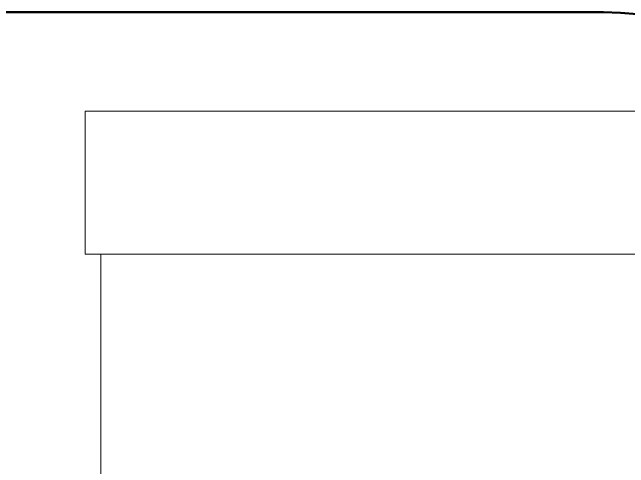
# Model space of a CAD drawing. Header units: millimetres. Extents: x -54677 to 188015, y -4000 to 32873.
# Drawn here: x 182724.5 to 183148.9, y 32117.9 to 32431.5 of the extents above; entities that cross this region are included whole.
import ezdxf

# ---------------------------------------------------------------- set-up
doc = ezdxf.new("R2010")
doc.units = ezdxf.units.MM
doc.header["$MEASUREMENT"] = 0
doc.layers.add('2D Layer_Pen_No__87', color=8, linetype='Continuous', lineweight=20)
doc.layers.add('New_2D Layer_Pen_No__87', color=8, linetype='Continuous', lineweight=20)
doc.layers.add('A-95-MC_Marker_Detail.Marker', color=7, linetype='Continuous')
doc.layers.add('A-95-MC_Marker_Detail.Marker_Pen_No__25', color=7, linetype='Continuous', lineweight=50, true_color=0x2a2a2a)

# ---------------------------------------------------------------- blocks, each defined once
blk = doc.blocks.new('Detail Drawing_1_2', base_point=(182902.63, 31940.85))
at = {"layer": 'A-95-MC_Marker_Detail.Marker_Pen_No__25', "linetype": 'Continuous'}
blk.add_line((183131.53, 32431.52), (182673.73, 32431.52), dxfattribs=at)
blk.add_arc((183131.53, 32202.62), 228.9, 0, 90, dxfattribs=at)

msp = doc.modelspace()

# ---------------------------------------------------------------- linework, layer by layer
at = {"layer": '2D Layer_Pen_No__87', "linetype": 'Continuous'}
for p, q in [((182774.67, 32363.47), (186455.69, 32363.47)), ((182774.67, 32265.06), (185932.67, 32265.06))]:
    msp.add_line(p, q, dxfattribs=at)
at = {"layer": 'New_2D Layer_Pen_No__87', "linetype": 'Continuous'}
for p, q in [((182774.67, 32265.06), (182774.67, 32363.47)), ((182785.41, 32064.14), (182785.41, 32265.06))]:
    msp.add_line(p, q, dxfattribs=at)

# ---------------------------------------------------------------- block references
at = {"layer": 'A-95-MC_Marker_Detail.Marker', "color": 250, "linetype": 'Continuous', "lineweight": 50, "true_color": 0x2a2a2a}
msp.add_blockref('Detail Drawing_1_2', (182902.63, 31940.85), dxfattribs=at)

doc.saveas('drawing.dxf')
